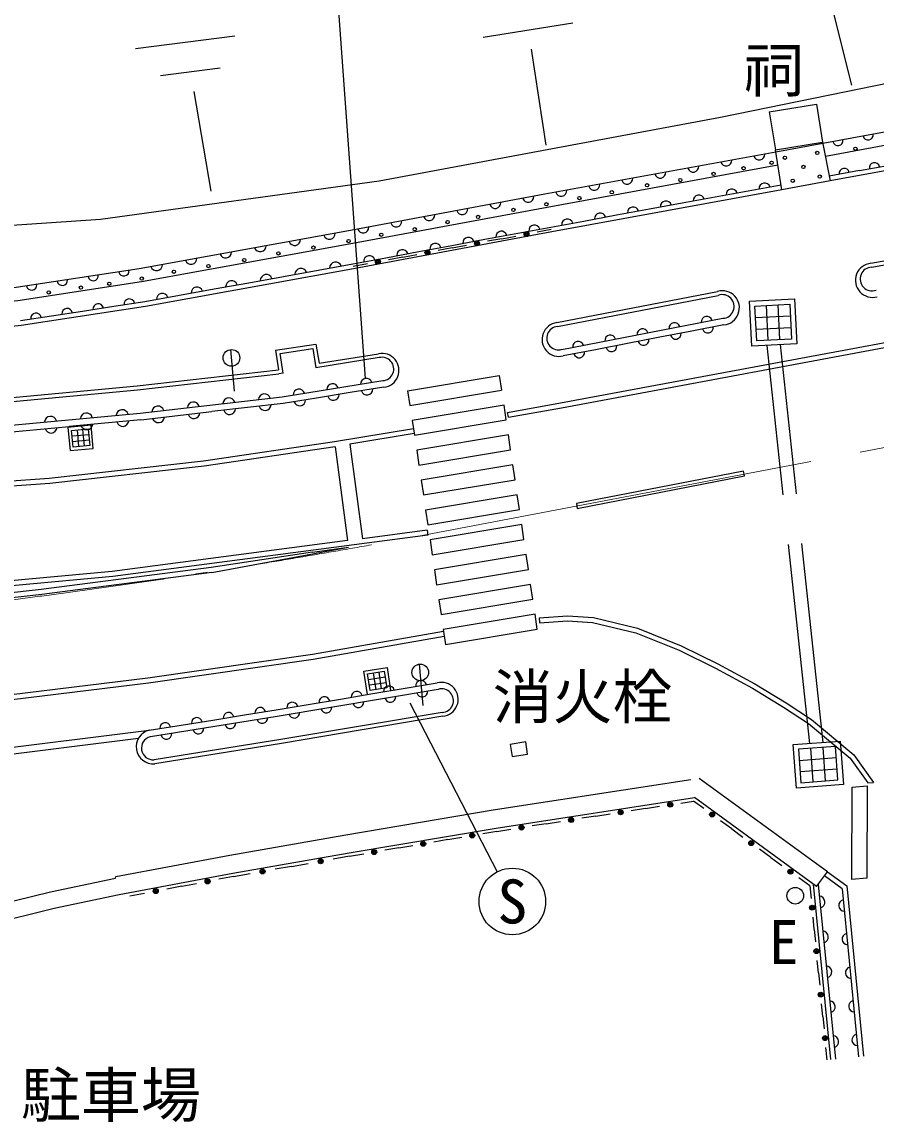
# Model space of a CAD drawing. Units: millimetres, scale not verified. Extents: x 40000 to 680000, y 20000 to 380000.
# Drawn here: x 165728 to 191377, y 255046 to 288064 of the extents above; entities that cross this region are included whole.
import ezdxf
from ezdxf.enums import TextEntityAlignment as Align

# ---------------------------------------------------------------- set-up
doc = ezdxf.new("R2010")
doc.units = ezdxf.units.MM
doc.header["$LTSCALE"] = 1000
doc.linetypes.add('CHAIN', pattern=[18.5, 12, -1.5, 3.5, -1.5])
doc.linetypes.add('DASHED', pattern=[7.5, 6, -1.5])
for name, color, linetype, lineweight in [('M-BGD', 7, 'Continuous', 25), ('M-BGD-EXST', 7, 'Continuous', 25), ('M-BMK', 2, 'CHAIN', 13), ('M-BMK-HTXT', 7, 'Continuous', 13), ('M-STR-STRC', 7, 'Continuous', 25)]:
    doc.layers.add(name, color=color, linetype=linetype, lineweight=lineweight)
doc.styles.add('ＭＳ ゴシック', font='')
doc.styles.get('ＭＳ ゴシック').set_extended_font_data('MS Gothic')

msp = doc.modelspace()

# ---------------------------------------------------------------- linework, layer by layer
at = {"layer": 'M-BGD'}
for p, q in [((189957, 288886), (190644, 286167)), ((179576, 287611), (182275, 288041)), ((169137, 287272), (172119, 287647)), ((181016, 287249), (181465, 284367)), ((169887, 286459), (171676, 286684)), ((170885, 285979), (171404, 282985)), ((188171, 285364), (189586, 285596)), ((188171, 285364), (188357, 284229)), ((189586, 285596), (189772, 284461)), ((195297, 285024), (189856, 284029)), ((188357, 284229), (189772, 284461)), ((189780, 284421), (188368, 284161)), ((189772, 284461), (189998, 283292)), ((188548, 283025), (188357, 284229)), ((190877, 283605), (191783, 283771)), ((190877, 283605), (189969, 283439)), ((186546, 282812), (187534, 282992)), ((187534, 282992), (188525, 283174)), ((184571, 282451), (185559, 282632)), ((185559, 282632), (186546, 282812)), ((183584, 282271), (184571, 282451)), ((181609, 281910), (182597, 282090)), ((182597, 282090), (183584, 282271)), ((179627, 281542), (180618, 281726)), ((180618, 281726), (181609, 281910)), ((181623, 281836), (181198, 281757)), ((177645, 281173), (178636, 281357)), ((178636, 281357), (179627, 281542)), ((178650, 281284), (179074, 281363)), ((180136, 281560), (179711, 281481)), ((180136, 281560), (180561, 281639)), ((175662, 280805), (176653, 280989)), ((176653, 280989), (177645, 281173)), ((177163, 281007), (176738, 280928)), ((177163, 281007), (177588, 281086)), ((178650, 281284), (178225, 281205)), ((191225, 280821), (193661, 281278)), ((191247, 280703), (193801, 281182)), ((174621, 280616), (175662, 280805)), ((175676, 280731), (176101, 280810)), ((172540, 280238), (173581, 280427)), ((173581, 280427), (174621, 280616)), ((170458, 279861), (171499, 280050)), ((171499, 280050), (172540, 280238)), ((168483, 279530), (169417, 279672)), ((169417, 279672), (170458, 279861)), ((181790, 279043), (186617, 279976)), ((181812, 278925), (186640, 279858)), ((166616, 279245), (167549, 279387)), ((167549, 279387), (168483, 279530)), ((187735, 279538), (188784, 279596)), ((187793, 278490), (187735, 279538)), ((188142, 278509), (188085, 279558)), ((188492, 278529), (188434, 279577)), ((188784, 279596), (188841, 278548)), ((165682, 279103), (166616, 279245)), ((181945, 278238), (186773, 279170)), ((187755, 279189), (188803, 279247)), ((185845, 278788), (184880, 278601)), ((186811, 278974), (185845, 278788)), ((187774, 278840), (188822, 278897)), ((173339, 278213), (174558, 278395)), ((174558, 278395), (174650, 277820)), ((183914, 278414), (182949, 278228)), ((184880, 278601), (183914, 278414)), ((188841, 278548), (187793, 278490)), ((173339, 278213), (173433, 277625)), ((173477, 278112), (174458, 278259)), ((173571, 277526), (173477, 278112)), ((174458, 278259), (174551, 277683)), ((174650, 277820), (176438, 278108)), ((182949, 278228), (181983, 278041)), ((176457, 277989), (174551, 277683)), ((173571, 277526), (173445, 277505)), ((176600, 277100), (175589, 276938)), ((174578, 276776), (173567, 276614)), ((175589, 276938), (174578, 276776)), ((169293, 276126), (171430, 276370)), ((172499, 276492), (171430, 276370)), ((173567, 276614), (172499, 276492)), ((169293, 276126), (168217, 276026)), ((164987, 275726), (167140, 275926)), ((168217, 276026), (167140, 275926)), ((167216, 275806), (167716, 275851)), ((167261, 275305), (167216, 275806)), ((167382, 275821), (167428, 275321)), ((167549, 275836), (167595, 275336)), ((167716, 275851), (167761, 275351)), ((167231, 275639), (167731, 275684)), ((167246, 275472), (167746, 275518)), ((167761, 275351), (167261, 275305)), ((176109, 268498), (176610, 268575)), ((176185, 267996), (176109, 268498)), ((176276, 268524), (176353, 268022)), ((176443, 268549), (176520, 268047)), ((176610, 268575), (176687, 268073)), ((176134, 268331), (176636, 268407)), ((176160, 268164), (176662, 268240)), ((177231, 268066), (178199, 268229)), ((175295, 267740), (176263, 267903)), ((176687, 268073), (176185, 267996)), ((176263, 267903), (177231, 268066)), ((173358, 267415), (174326, 267578)), ((174326, 267578), (175295, 267740)), ((171455, 267110), (172407, 267263)), ((172407, 267263), (173358, 267415)), ((169552, 266806), (170504, 266958)), ((170504, 266958), (171455, 267110)), ((180856, 266452), (180392, 266378)), ((180392, 266378), (180450, 266013)), ((180915, 266087), (180856, 266452)), ((190158, 266319), (189046, 266234)), ((189046, 266234), (189123, 265229)), ((189494, 265257), (189417, 266262)), ((189864, 265286), (189787, 266291)), ((190235, 265314), (190158, 266319)), ((180450, 266013), (180915, 266087)), ((189071, 265899), (190184, 265984)), ((189097, 265564), (190209, 265649)), ((189123, 265229), (190235, 265314)), ((184452, 264455), (184878, 264521)), ((185516, 264619), (185900, 264678)), ((186203, 264457), (185900, 264678)), ((189592, 262110), (185926, 264783)), ((182964, 264227), (182538, 264161)), ((182964, 264227), (183389, 264292)), ((184452, 264455), (184027, 264390)), ((179986, 263769), (180412, 263835)), ((181475, 263998), (181050, 263933)), ((181475, 263998), (181900, 264063)), ((187042, 263845), (186706, 264090)), ((187042, 263845), (187378, 263600)), ((178514, 263521), (178093, 263450)), ((178514, 263521), (178935, 263592)), ((179986, 263769), (179566, 263698)), ((177042, 263272), (176621, 263201)), ((177042, 263272), (177462, 263343)), ((188217, 262988), (187882, 263233)), ((175569, 263024), (175071, 262937)), ((175569, 263024), (175990, 263095)), ((188217, 262988), (188553, 262744)), ((172082, 262413), (172581, 262500)), ((173826, 262718), (173328, 262631)), ((173826, 262718), (174324, 262806)), ((189592, 262110), (189916, 262554)), ((189916, 262554), (190498, 262130)), ((170524, 262122), (170969, 262205)), ((172082, 262413), (171637, 262330)), ((189393, 262132), (189057, 262376)), ((189488, 262186), (190008, 256920)), ((189640, 262175), (190157, 256935)), ((190356, 262048), (189828, 262433)), ((168965, 261832), (169410, 261915)), ((170524, 262122), (170078, 262039)), ((189393, 262132), (189430, 261759)), ((190356, 262048), (190854, 257003)), ((190498, 262130), (191003, 257018)), ((189522, 260826), (189485, 261199)), ((189522, 260826), (189559, 260453)), ((189651, 259521), (189614, 259894)), ((189651, 259521), (189688, 259148)), ((189780, 258215), (189743, 258588)), ((189780, 258215), (189816, 257842)), ((189909, 256910), (189872, 257283))]:
    msp.add_line(p, q, dxfattribs=at)
at = {"layer": 'M-BGD', "linetype": 'DASHED'}
for p, q in [((189391, 266411), (188107, 278357)), ((189790, 266441), (188505, 278379)), ((179883, 264411), (186067, 265361)), ((189916, 262554), (186067, 265361)), ((168541, 262363), (168542, 262414))]:
    msp.add_line(p, q, dxfattribs=at)
at = {"layer": 'M-BGD'}
for points in [[(231061, 291784), (221449, 291151), (203417, 288611), (186702, 285195), (176453, 283282), (168084, 282132), (158485, 281483), (146392, 281414), (138472, 282066)], [(235027, 291008), (230547, 289930), (227518, 289368), (223237, 288957), (217246, 288620), (212429, 288286), (208494, 287880), (201023, 286506), (195224, 285418), (189780, 284421)], [(235311, 289893), (230787, 288805), (227679, 288228), (223324, 287810), (217318, 287472), (212528, 287140), (208657, 286741), (201233, 285375), (195433, 284287), (189998, 283292), (188548, 283025)], [(188430, 283766), (181501, 282500), (175554, 281395), (169318, 280264), (165605, 279698), (162832, 279400), (158849, 279271), (154572, 279411), (150319, 279660), (146246, 280217), (138729, 281610), (126333, 283954), (120154, 284728), (117145, 285147)], [(188368, 284161), (181428, 282893), (175482, 281788), (169252, 280658), (165553, 280095), (162804, 279800), (158849, 279672), (154590, 279810), (150357, 280058), (146309, 280612), (138802, 282003), (126395, 284349), (120207, 285125)], [(188548, 283025), (181637, 281762), (175689, 280657), (169442, 279524), (165701, 278954), (162884, 278652), (158849, 278521), (154537, 278661), (150246, 278913), (146127, 279476), (138591, 280873), (126216, 283213)], [(163023, 276495), (164915, 276623), (169200, 277021), (173445, 277505)], [(163135, 276622), (164906, 276743), (169188, 277141), (173433, 277625)], [(133782, 276643), (136207, 276320), (139252, 276028), (141062, 275861), (144139, 275630), (147204, 275475), (149665, 275410), (153351, 275336), (157052, 275431), (160080, 275593), (164971, 275926), (169273, 276325), (173540, 276812), (176568, 277298)], [(176102, 267876), (175995, 268582), (176694, 268689), (176800, 267994)], [(178232, 268032), (173391, 267217), (169584, 266609)], [(178348, 267342), (173504, 266526), (169694, 265918)], [(178368, 267223), (173524, 266408), (169713, 265799)], [(158695, 265542), (164561, 266189), (169552, 266806)], [(159141, 265390), (164584, 265990), (169228, 266565)], [(168643, 261873), (172065, 262511), (175553, 263122), (179971, 263868), (185926, 264783)], [(160822, 260100), (162801, 260533), (164748, 260987), (166691, 261464), (168643, 261873)]]:
    msp.add_lwpolyline(points, dxfattribs=at)
for points in [[(187651, 278332), (187577, 279680), (188925, 279754), (188999, 278406)], [(167107, 275896), (167170, 275197), (167870, 275260), (167807, 275960)], [(188985, 265068), (188885, 266372), (190296, 266480), (190396, 265176)]]:
    msp.add_lwpolyline(points, close=True, dxfattribs=at)
at = {"layer": 'M-BGD', "linetype": 'DASHED'}
for points in [[(168542, 262414), (171967, 263053), (175459, 263664), (179883, 264411)], [(160716, 260588), (162691, 261020), (164631, 261474), (166580, 261952), (168541, 262363)]]:
    msp.add_lwpolyline(points, dxfattribs=at)
at = {"layer": 'M-BGD'}
for centre, radius in [((190759, 284258), 50), ((188640, 283991), 50), ((189610, 284134), 50), ((187398, 283672), 50), ((188240, 283839), 50), ((189195, 283712), 50), ((185500, 283320), 50), ((186499, 283505), 50), ((188878, 283300), 50), ((189689, 283423), 50), ((183443, 282953), 50), ((184502, 283164), 50), ((181477, 282594), 50), ((182468, 282779), 50), ((180486, 282423), 50), ((178508, 282059), 50), ((179426, 282211), 50), ((176519, 281677), 50), ((177524, 281841), 50), ((180880, 281698), 75), ((180880, 281698), 49.5), ((180880, 281698), 24.5), ((174481, 281291), 50), ((175537, 281489), 50), ((179393, 281422), 75), ((179393, 281422), 49.5), ((179393, 281422), 24.5), ((173431, 281117), 50), ((177906, 281146), 75), ((177906, 281146), 49.5), ((177906, 281146), 24.5), ((171327, 280735), 50), ((172402, 280919), 50), ((176419, 280869), 75), ((176419, 280869), 49.5), ((176419, 280869), 24.5), ((169324, 280361), 50), ((170291, 280565), 50), ((166532, 279948), 50), ((167496, 280090), 50), ((168348, 280208), 50), ((185197, 264570), 75), ((185197, 264570), 49.5), ((185197, 264570), 24.5), ((182219, 264112), 75), ((182219, 264112), 49.5), ((183708, 264341), 75), ((183708, 264341), 49.5), ((183708, 264341), 24.5), ((186455, 264274), 75), ((186455, 264274), 49.5), ((186455, 264274), 24.5), ((180731, 263884), 75), ((180731, 263884), 49.5), ((180731, 263884), 24.5), ((182219, 264112), 24.5), ((179250, 263645), 75), ((179250, 263645), 49.5), ((179250, 263645), 24.5), ((187630, 263417), 75), ((176306, 263148), 75), ((176306, 263148), 49.5), ((176306, 263148), 24.5), ((177778, 263397), 75), ((177778, 263397), 49.5), ((177778, 263397), 24.5), ((187630, 263417), 49.5), ((187630, 263417), 24.5), ((174698, 262871), 75), ((174698, 262871), 49.5), ((174698, 262871), 24.5), ((172954, 262566), 75), ((172954, 262566), 49.5), ((172954, 262566), 24.5), ((188805, 262560), 75), ((188805, 262560), 49.5), ((188805, 262560), 24.5), ((171303, 262268), 75), ((171303, 262268), 49.5), ((171303, 262268), 24.5), ((169744, 261977), 75), ((169744, 261977), 49.5), ((169744, 261977), 24.5), ((189457, 261479), 75), ((189457, 261479), 49.5), ((189457, 261479), 24.5), ((189586, 260174), 75), ((189586, 260174), 49.5), ((189586, 260174), 24.5), ((189715, 258868), 75), ((189715, 258868), 49.5), ((189715, 258868), 24.5), ((189844, 257563), 75), ((189844, 257563), 49.5), ((189844, 257563), 24.5)]:
    msp.add_circle(centre, radius, dxfattribs=at)
for centre, radius, start, end in [((191140, 284674), 154, 191.7801, 8.963), ((190233, 284508), 154, 191.7809, 8.962), ((187869, 284090), 169, 196.8226, 3.8881), ((185886, 283727), 169, 196.8219, 3.8889), ((186877, 283908), 169, 196.8226, 3.8864), ((190424, 283519), 154, 11.6875, 189.054), ((191330, 283685), 154, 11.6894, 189.0539), ((183903, 283365), 169, 196.8226, 3.8864), ((184894, 283546), 169, 196.8226, 3.8881), ((181920, 283003), 169, 196.8219, 3.8889), ((182912, 283184), 169, 196.8219, 3.8889), ((187043, 282884), 168, 16.5948, 184.1156), ((188031, 283065), 168, 16.5922, 184.1183), ((179938, 282636), 169, 197.0079, 4.0444), ((180929, 282820), 169, 197.0072, 4.0452), ((185068, 282523), 168, 16.5941, 184.1164), ((186056, 282704), 168, 16.5948, 184.1156), ((178947, 282452), 169, 197.0079, 4.0461), ((183094, 282163), 168, 16.5929, 184.1158), ((184081, 282343), 168, 16.5922, 184.1166), ((176965, 282083), 169, 197.0089, 4.0452), ((177956, 282268), 169, 197.007, 4.0471), ((182106, 281982), 168, 16.5929, 184.1158), ((174958, 281722), 178, 199.3553, 1.2092), ((175974, 281899), 169, 197.0089, 4.0452), ((180126, 281615), 169, 17.0143, 184.0404), ((181117, 281799), 169, 17.0143, 184.0404), ((172881, 281345), 178, 199.3578, 1.2082), ((173919, 281534), 178, 199.3579, 1.208), ((178144, 281247), 169, 17.0143, 184.0387), ((179135, 281431), 169, 17.0143, 184.0387), ((171843, 281157), 178, 199.3561, 1.2082), ((176161, 280878), 169, 17.0131, 184.0397), ((177153, 281062), 169, 17.0123, 184.0407), ((169767, 280780), 178, 199.3579, 1.208), ((170805, 280969), 178, 199.3578, 1.2065), ((174106, 280493), 179, 19.5043, 181.0625), ((175147, 280682), 179, 19.5025, 181.0627), ((191271, 280310), 512, 95.1436, 286.1221), ((191255, 280348), 355, 91.1989, 290.0672), ((166939, 280312), 156, 190.8762, 6.4406), ((167864, 280453), 156, 190.8762, 6.4406), ((168789, 280594), 156, 190.8762, 6.4406), ((173065, 280305), 179, 19.5027, 181.0625), ((166015, 280171), 156, 190.8755, 6.4416), ((170983, 279927), 179, 19.5033, 181.0617), ((172024, 280116), 179, 19.5027, 181.0625), ((186761, 279484), 512, 275.5485, 106.3229), ((168951, 279593), 158, 11.4273, 185.8898), ((169943, 279738), 179, 19.5025, 181.0627), ((186763, 279525), 355, 271.6394, 110.2322), ((167084, 279309), 158, 11.4275, 185.8897), ((168017, 279451), 158, 11.4273, 185.888), ((166150, 279167), 158, 11.4265, 185.8889), ((181857, 278536), 511, 97.5659, 284.3049), ((185327, 278876), 164, 16.0038, 185.8667), ((186293, 279063), 164, 16.0047, 185.8674), ((181839, 278574), 352, 94.3822, 287.4894), ((184362, 278690), 164, 16.004, 185.8682), ((185360, 278709), 164, 196.0046, 5.8657), ((186325, 278895), 164, 196.0038, 5.8684), ((182431, 278317), 164, 16.0038, 185.8684), ((183396, 278503), 164, 16.0038, 185.8667), ((183429, 278335), 164, 196.0038, 5.8667), ((184394, 278522), 164, 196.0038, 5.8684), ((176540, 277607), 510, 276.7598, 101.4814), ((182463, 278149), 164, 196.0038, 5.8684), ((176544, 277648), 351, 273.9563, 104.2853), ((176067, 277195), 172, 16.3995, 181.8411), ((174048, 276871), 172, 16.4002, 181.8403), ((175058, 277033), 172, 16.3994, 181.8429), ((176091, 277041), 172, 196.4827, 1.7594), ((171943, 276598), 182, 16.5744, 176.4409), ((173010, 276719), 182, 16.5752, 176.4401), ((174069, 276716), 172, 196.4835, 1.7567), ((175080, 276879), 172, 196.4835, 1.7567), ((168738, 276242), 183, 15.6891, 174.9205), ((169810, 276354), 182, 16.5734, 176.4402), ((170877, 276476), 182, 16.5726, 176.441), ((171961, 276463), 182, 196.6611, 356.3528), ((173029, 276585), 182, 196.66, 356.3539), ((166587, 276043), 183, 15.6882, 174.923), ((167663, 276142), 183, 15.6883, 174.9212), ((168752, 276109), 183, 195.7474, 354.8633), ((169824, 276219), 182, 196.6611, 356.3528), ((170892, 276341), 182, 196.6618, 356.3537), ((166599, 275909), 183, 195.7474, 354.8633), ((167675, 276009), 183, 195.7474, 354.8633), ((176749, 267971), 164, 14.525, 184.584), ((177717, 268134), 164, 14.5269, 184.5839), ((178317, 267732), 511, 275.6884, 103.4214), ((174813, 267645), 164, 14.5269, 184.5839), ((175781, 267808), 164, 14.5251, 184.5839), ((176789, 267808), 163, 193.8572, 4.8341), ((177749, 267966), 163, 193.8572, 4.8323), ((178334, 267694), 353, 272.322, 106.788), ((172884, 267328), 161, 12.9888, 185.1677), ((173845, 267482), 164, 14.5269, 184.5839), ((174867, 267491), 163, 193.8572, 4.8341), ((175828, 267649), 163, 193.8572, 4.8323), ((170981, 267024), 161, 12.9869, 185.1695), ((171933, 267176), 161, 12.9869, 185.1695), ((172945, 267175), 163, 193.8572, 4.8341), ((173906, 267333), 163, 193.8572, 4.8323), ((169671, 266309), 512, 103.3978, 274.7589), ((170030, 266872), 161, 12.9888, 185.1677), ((171023, 266859), 163, 193.8572, 4.8323), ((171984, 267017), 163, 193.8572, 4.8323), ((169666, 266268), 351, 104.6237, 274.6886), ((170062, 266701), 163, 193.8591, 4.8322), ((189664, 261648), 178, 284.6066, 86.6764), ((190426, 261546), 170, 102.456, 268.8295), ((189767, 260600), 178, 284.6073, 86.6774), ((190525, 260537), 170, 102.4534, 268.8305), ((189871, 259552), 178, 284.6065, 86.6782), ((190625, 259528), 170, 102.4543, 268.8296), ((189975, 258504), 178, 284.6048, 86.6783), ((190725, 258519), 170, 102.4561, 268.8277), ((190078, 257456), 178, 284.6074, 86.6756), ((190824, 257510), 170, 102.4553, 268.8286)]:
    msp.add_arc(centre, radius, start, end, dxfattribs=at)
at = {"layer": 'M-BGD-EXST'}
for p, q in [((176040, 277365), (174419, 299677)), ((172107, 276986), (171997, 278231)), ((177779, 267544), (177669, 268790)), ((177375, 267625), (179996, 262553))]:
    msp.add_line(p, q, dxfattribs=at)
for centre, radius in [((172019, 277982), 250), ((177691, 268541), 250), ((180455, 261665), 1000), ((188953, 261839), 250)]:
    msp.add_circle(centre, radius, dxfattribs=at)
at = {"layer": 'M-BMK'}
msp.add_line((177634, 272628), (204859, 277805), dxfattribs=at)
msp.add_arc((137996, 485814), 216839, 275.66183, 280.53289, dxfattribs=at)
at = {"layer": 'M-STR-STRC'}
for p, q in [((177302, 276994), (180057, 277454)), ((180057, 277454), (180131, 277010)), ((177302, 276994), (177376, 276551)), ((177376, 276551), (180131, 277010)), ((180205, 276566), (177450, 276107)), ((180271, 276121), (180205, 276566)), ((180311, 276346), (181902, 276631)), ((180337, 276198), (181929, 276483)), ((177450, 276107), (177516, 275662)), ((177516, 275662), (180271, 276121)), ((180337, 276198), (180311, 276346)), ((177510, 275707), (175578, 275388)), ((175578, 275388), (175953, 272555)), ((180338, 275669), (177583, 275209)), ((180404, 275224), (180338, 275669)), ((175134, 275314), (175507, 272496)), ((177583, 275209), (177649, 274764)), ((177649, 274764), (180404, 275224)), ((180471, 274771), (177716, 274312)), ((180537, 274326), (180471, 274771)), ((182406, 273460), (187427, 274437)), ((177716, 274312), (177782, 273867)), ((177782, 273867), (180537, 274326)), ((180604, 273874), (177850, 273414)), ((180670, 273429), (180604, 273874)), ((177850, 273414), (177916, 272969)), ((177916, 272969), (180670, 273429)), ((177899, 272810), (175953, 272555)), ((177899, 272810), (177919, 272662)), ((180737, 272976), (177983, 272517)), ((180803, 272531), (180737, 272976)), ((177983, 272517), (178049, 272072)), ((178049, 272072), (180803, 272531)), ((171434, 271542), (175533, 272298)), ((174457, 272145), (175533, 272298)), ((180870, 272079), (178116, 271620)), ((180936, 271634), (180870, 272079)), ((178116, 271620), (178182, 271174)), ((178182, 271174), (180936, 271634)), ((181003, 271182), (178249, 270722)), ((181070, 270736), (181003, 271182)), ((178249, 270722), (178315, 270277)), ((178315, 270277), (181070, 270736)), ((181137, 270284), (178382, 269825)), ((181203, 269839), (181137, 270284)), ((181259, 270178), (182108, 270242)), ((181259, 270178), (181270, 270029)), ((182108, 270242), (182889, 270186)), ((178382, 269825), (178448, 269380)), ((178448, 269380), (181203, 269839)), ((190657, 265093), (191107, 265133)), ((191107, 265133), (191105, 262366)), ((191127, 265224), (191300, 265239)), ((190655, 262327), (190657, 265093)), ((191105, 262366), (190655, 262327))]:
    msp.add_line(p, q, dxfattribs=at)
for points in [[(181902, 276631), (193266, 278748), (202996, 280569), (212564, 282199), (217661, 282912), (222794, 283507), (228138, 283953), (233466, 284280), (238261, 284326), (241973, 284229), (246776, 284050)], [(181929, 276483), (193294, 278600), (203022, 280421), (212587, 282051), (217680, 282763), (222809, 283358), (228149, 283803), (233471, 284130), (238260, 284176), (241968, 284079), (246769, 283900)], [(175507, 272496), (168435, 271567), (162117, 270993), (157862, 270791), (153584, 270720), (149396, 270882), (145327, 271047), (141364, 271258), (136674, 271570), (132340, 271856), (124021, 272529), (119802, 272923), (113823, 273607), (110087, 274135), (105254, 274943), (88078, 278223)], [(177488, 275856), (175113, 275463), (171181, 274881), (166549, 274364), (161450, 273998), (156867, 273778), (151854, 273777), (146491, 274014), (141815, 274338), (136162, 274822)], [(175136, 275314), (171201, 274732), (166563, 274214), (161459, 273848), (156870, 273628), (151850, 273627), (146482, 273864), (141803, 274188), (136149, 274672)], [(187427, 274437), (187399, 274584), (182378, 273607), (182406, 273460)], [(171434, 271542), (166319, 270880), (161787, 270367), (157800, 270009), (154010, 269757), (149465, 269552), (146392, 269427), (141012, 269445), (137200, 269645), (134765, 269902), (131136, 270442), (125594, 271590), (119300, 272830)], [(177919, 272662), (168452, 271418), (164336, 271044)], [(174457, 272145), (171413, 271691), (166301, 271029), (164066, 270776)], [(181270, 270029), (182108, 270091), (182866, 270038)], [(182889, 270186), (184213, 269867), (185526, 269341), (186624, 268803), (187742, 268196), (188679, 267628), (189440, 267127)], [(106035, 268699), (108794, 268229), (112684, 267643), (115838, 267247), (119281, 266936), (124107, 266684), (128586, 266558), (134376, 266502), (139542, 266485), (144500, 266545), (149238, 266669), (154560, 266907), (159664, 267279), (164507, 267768), (169506, 268377), (174450, 269089), (178390, 269779)], [(182866, 270038), (184167, 269724), (185465, 269204), (186555, 268670), (187667, 268066), (188599, 267501), (189351, 267006)], [(103076, 269083), (106009, 268551), (108770, 268081), (112664, 267494), (115822, 267098), (119270, 266787), (124101, 266534), (128583, 266408), (134375, 266352), (139543, 266335), (144503, 266395), (149243, 266519), (154569, 266757), (159677, 267129), (164524, 267619), (169526, 268229), (174474, 268941), (178412, 269631)], [(189440, 267127), (190713, 266069), (191300, 265239)], [(189351, 267006), (190602, 265966), (191127, 265224)]]:
    msp.add_lwpolyline(points, dxfattribs=at)

# ---------------------------------------------------------------- texts
at = {"layer": 'M-BGD-EXST', "style": 'ＭＳ ゴシック'}
for s, p in [('祠', (188304, 286628)), ('消火栓', (182565, 267812)), ('S', (180455, 261665)), ('E', (188605, 260445))]:
    msp.add_text(s, height=1320, dxfattribs=at).set_placement(p, align=Align.MIDDLE_CENTER)
at = {"layer": 'M-BMK-HTXT', "style": 'ＭＳ ゴシック'}
msp.add_text('駐車場', height=1320, dxfattribs=at).set_placement((168399, 255857), align=Align.MIDDLE_CENTER)

doc.saveas('drawing.dxf')
